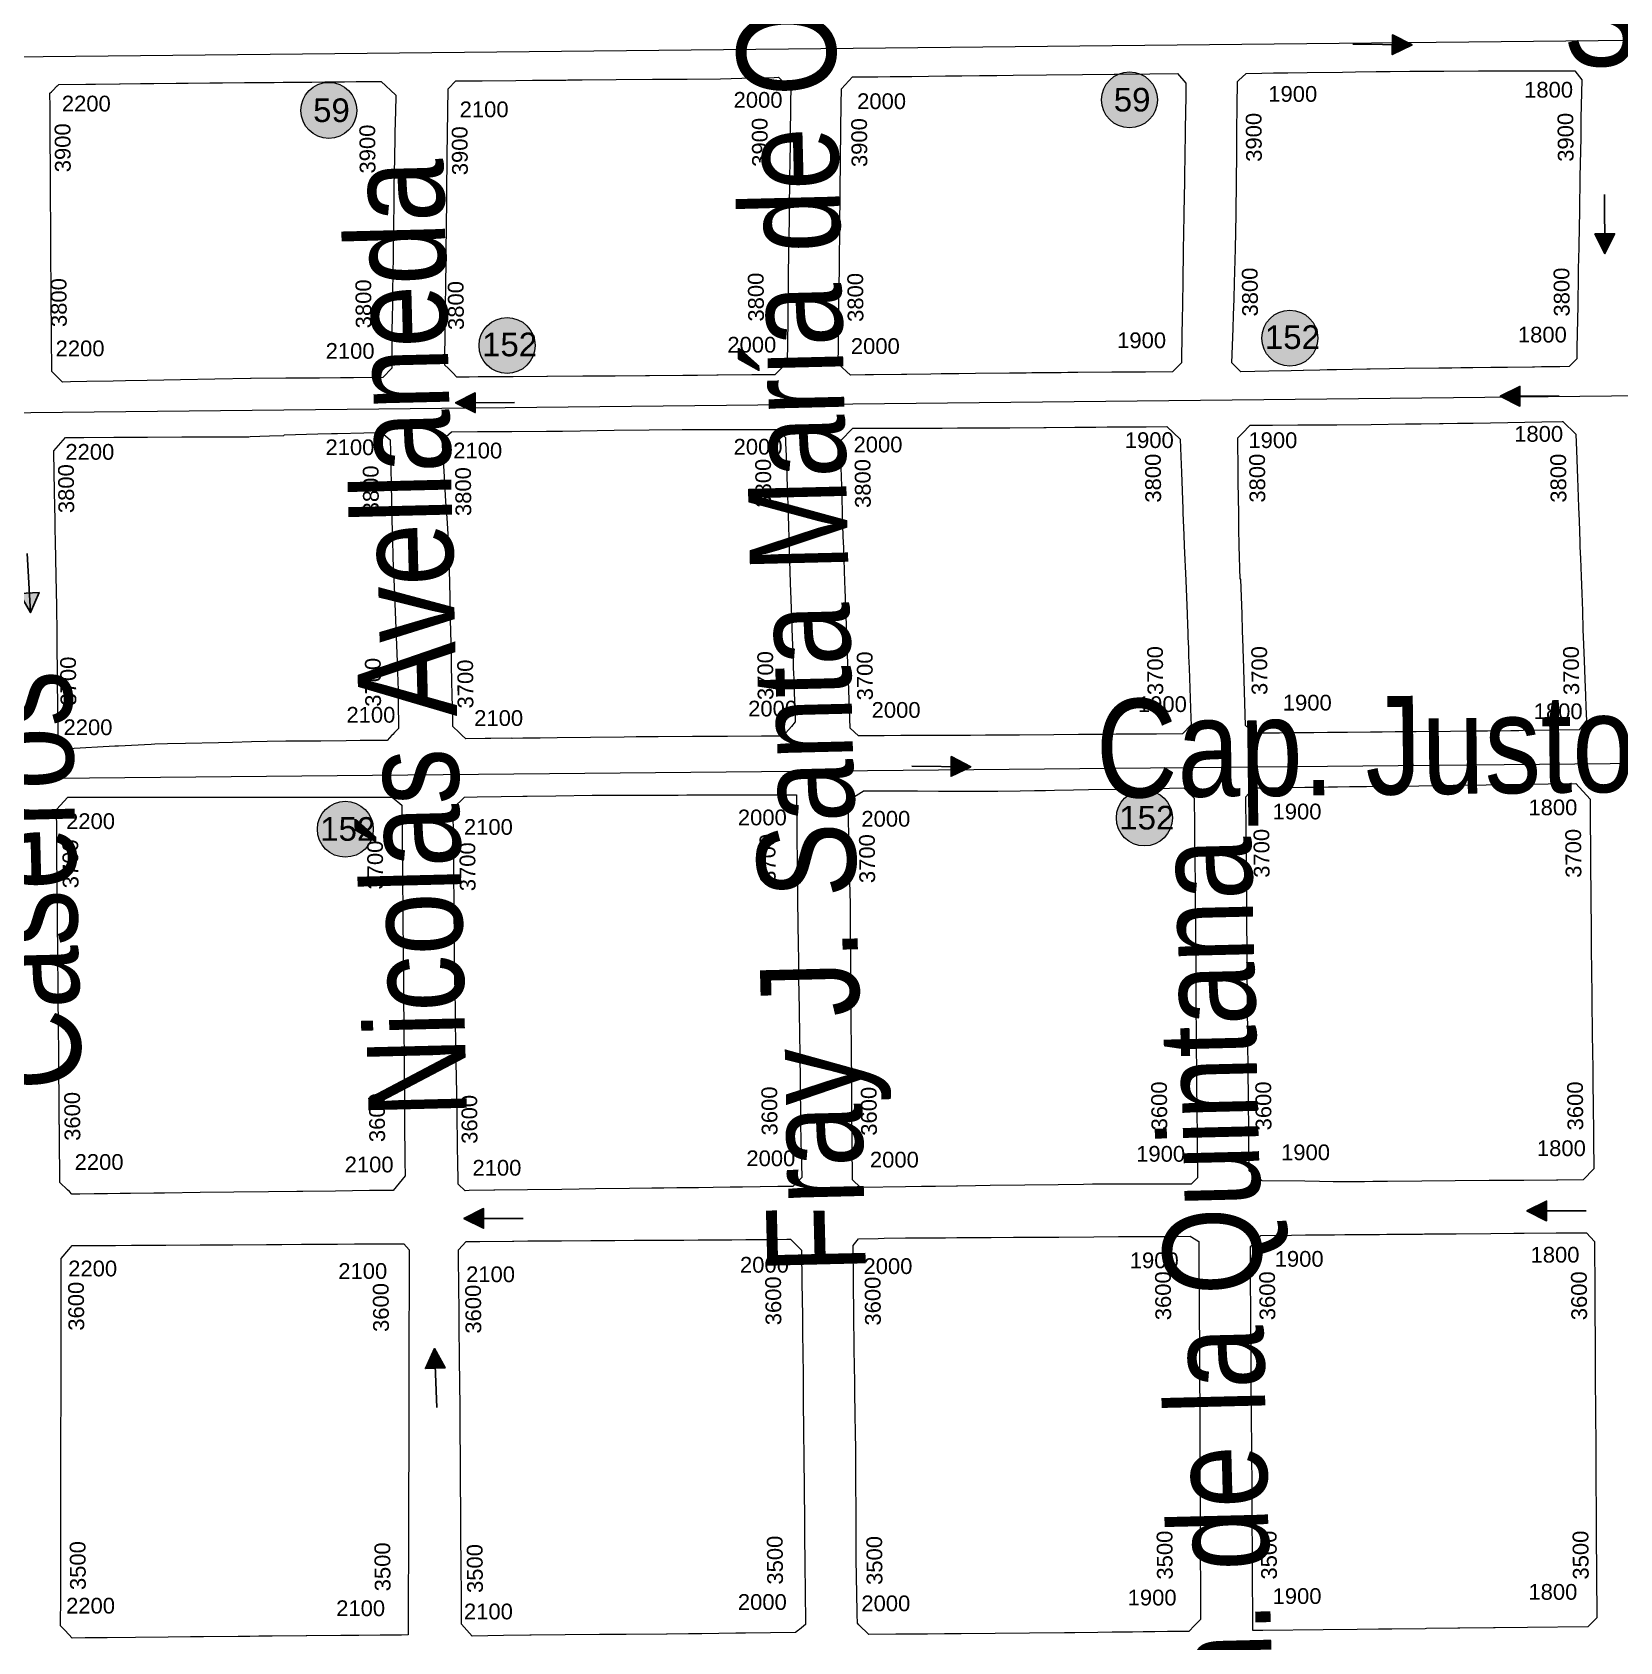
# Model space of a CAD drawing. Header units: millimetres. Extents: x 11558 to 23675, y 49449 to 61482.
# Drawn here: x 19153.5 to 19556.8, y 57475.9 to 57884.8 of the extents above; entities that cross this region are included whole.
import ezdxf

# ---------------------------------------------------------------- set-up
doc = ezdxf.new("R2010")
doc.units = ezdxf.units.MM
for name, color, linetype in [('0. plano base - nombres calles', 22, 'Continuous'), ('0. Plano Base - PLANO', 254, 'Continuous'), ('0. Plano base - sentido calles', 253, 'Continuous'), ('7. puesta en valor CC la lucila', 212, 'Continuous'), ('numeración', 7, 'Continuous')]:
    doc.layers.add(name, color=color, linetype=linetype)
for name, color, linetype, true_color in [('Linea 152 IDA', 7, 'Continuous', 0x070721), ('Linea 152 REGRESO', 7, 'Continuous', 0xff0a0a), ('Linea 59 Por la Lucila VUELTA', 7, 'Continuous', 0xffc20a)]:
    doc.layers.add(name, color=color, linetype=linetype, true_color=true_color)
doc.layers.get('7. puesta en valor CC la lucila').off()
doc.styles.get("Standard").update_dxf_attribs({"font": 'arial.ttf'})

# ---------------------------------------------------------------- blocks, each defined once
blk = doc.blocks.new('MANZANAS')
at = {"layer": '0. Plano Base - PLANO', "color": 0, "linetype": 'Continuous', "lineweight": 5}
for points in [[(5637786.35, 6181414.57), (5637780.08, 6181411.15), (5637777.05, 6181412.11), (5637773.28, 6181419.98), (5637771.82, 6181423.04), (5637770.01, 6181426.81), (5637768.28, 6181430.42), (5637764.55, 6181438.22), (5637760.61, 6181446.01), (5637756.68, 6181453.79), (5637753.8, 6181459.49), (5637753.46, 6181460.15), (5637752.72, 6181461.61), (5637750.95, 6181465.11), (5637748.22, 6181470.51), (5637745.35, 6181476.2), (5637745.46, 6181476.49), (5637746.39, 6181479.05), (5637749.89, 6181480.93), (5637752.5, 6181482.34), (5637755.69, 6181484.05), (5637760.02, 6181486.38), (5637767.88, 6181490.6), (5637770.84, 6181492.19), (5637775.43, 6181494.66), (5637778.6, 6181496.36), (5637782.99, 6181498.72), (5637783.76, 6181499.13), (5637790.61, 6181502.7), (5637798.41, 6181506.77), (5637805.98, 6181510.72), (5637808.9, 6181512.24), (5637813.88, 6181514.84), (5637820.13, 6181518.09), (5637822.73, 6181516.88), (5637827.07, 6181508.15), (5637828.17, 6181505.94), (5637829.3, 6181503.68), (5637833.7, 6181494.82), (5637837.55, 6181487.08), (5637841.43, 6181479.27), (5637841.6, 6181478.93), (5637841.7, 6181478.73), (5637844.11, 6181473.87), (5637845.27, 6181471.55), (5637847.76, 6181466.53), (5637848.32, 6181465.42), (5637853.03, 6181455.93), (5637854.31, 6181453.37), (5637853.48, 6181450.73), (5637851.4, 6181449.62), (5637847.42, 6181447.49), (5637847.34, 6181447.45), (5637845.77, 6181446.61), (5637845.6, 6181446.52), (5637845.31, 6181446.36), (5637839.7, 6181443.36), (5637839.57, 6181443.29), (5637835.97, 6181441.37), (5637831.95, 6181439.22), (5637829.22, 6181437.76), (5637827.24, 6181436.7), (5637824.32, 6181435.14), (5637816.6, 6181431.02), (5637813.23, 6181429.22), (5637808.93, 6181426.87), (5637808.18, 6181426.47), (5637804.97, 6181424.72), (5637801.42, 6181422.78), (5637799.33, 6181421.64), (5637797.75, 6181420.78), (5637794.1, 6181418.79), (5637793.97, 6181418.72), (5637791.33, 6181417.28)], [(5637695.78, 6181366.44), (5637692.48, 6181364.66), (5637688.44, 6181365.75), (5637688.04, 6181366.54), (5637686.8, 6181369.01), (5637685.69, 6181371.2), (5637685.26, 6181372.06), (5637685.05, 6181372.47), (5637682.25, 6181378.01), (5637680.98, 6181380.54), (5637679.69, 6181383.09), (5637677.29, 6181387.84), (5637675.7, 6181390.99), (5637673.95, 6181394.45), (5637671.91, 6181398.49), (5637669.81, 6181402.64), (5637667.96, 6181406.31), (5637667.88, 6181406.47), (5637667.65, 6181406.93), (5637666.1, 6181410.01), (5637664.76, 6181412.66), (5637661.97, 6181418.18), (5637661.86, 6181418.4), (5637658.39, 6181425.27), (5637657.3, 6181427.44), (5637656.96, 6181428.12), (5637658.06, 6181432.12), (5637659.06, 6181432.65), (5637663.76, 6181435.16), (5637666.49, 6181436.61), (5637671.37, 6181439.22), (5637675.1, 6181441.21), (5637678.91, 6181443.24), (5637682.55, 6181445.19), (5637686.5, 6181447.3), (5637690.37, 6181449.37), (5637694.07, 6181451.34), (5637701.56, 6181455.34), (5637709.56, 6181459.61), (5637716.7, 6181463.42), (5637717.02, 6181463.59), (5637724.71, 6181467.7), (5637730.89, 6181471), (5637733.92, 6181469.77), (5637734.61, 6181468.39), (5637735.39, 6181466.84), (5637739.11, 6181459.38), (5637740.15, 6181457.29), (5637741.53, 6181454.53), (5637745.03, 6181447.53), (5637746.94, 6181443.7), (5637748.57, 6181440.44), (5637748.93, 6181439.72), (5637752.88, 6181431.82), (5637754.23, 6181429.11), (5637755.12, 6181427.33), (5637756.61, 6181424.35), (5637760.98, 6181415.6), (5637762.17, 6181413.22), (5637765.69, 6181406.18), (5637764.71, 6181403.1), (5637758.62, 6181399.89), (5637756.26, 6181398.64), (5637751.12, 6181395.93), (5637743.45, 6181391.88), (5637743.38, 6181391.84), (5637743.07, 6181391.68), (5637741.84, 6181391.02), (5637741.22, 6181390.7), (5637739.73, 6181389.9), (5637739.14, 6181389.59), (5637738.72, 6181389.36), (5637736.16, 6181387.99), (5637735.7, 6181387.75), (5637733.22, 6181386.43), (5637733.15, 6181386.39), (5637731.85, 6181385.69), (5637728.3, 6181383.8), (5637728.16, 6181383.73), (5637720.52, 6181379.66), (5637716.79, 6181377.67), (5637712.87, 6181375.58), (5637712.8, 6181375.54), (5637710.53, 6181374.33), (5637705.15, 6181371.45), (5637703.92, 6181370.8), (5637697.63, 6181367.43)], [(5637891.86, 6181366.55), (5637885.8, 6181363.31), (5637884.79, 6181362.77), (5637883.02, 6181361.83), (5637877.8, 6181359.04), (5637877.08, 6181358.66), (5637874.73, 6181357.4), (5637869.51, 6181354.62), (5637861.78, 6181350.51), (5637858.13, 6181348.57), (5637857.09, 6181348.02), (5637854.19, 6181346.47), (5637851.51, 6181345.05), (5637846.42, 6181342.34), (5637843.85, 6181340.98), (5637842.85, 6181340.45), (5637841.89, 6181339.94), (5637838.83, 6181338.31), (5637838.12, 6181337.94), (5637834.27, 6181335.89), (5637831.15, 6181334.23), (5637825.42, 6181331.18), (5637822.58, 6181331.95), (5637814.18, 6181346.97), (5637813.17, 6181348.76), (5637812.92, 6181349.22), (5637810.85, 6181352.92), (5637808.76, 6181356.64), (5637804.41, 6181364.42), (5637804.22, 6181364.31), (5637800.14, 6181371.67), (5637800.05, 6181371.84), (5637798.14, 6181375.41), (5637797.55, 6181376.5), (5637796.03, 6181379.34), (5637794.54, 6181382.11), (5637792.27, 6181386.34), (5637791.19, 6181388.33), (5637790.18, 6181390.22), (5637788.18, 6181393.94), (5637788.04, 6181394.2), (5637787.15, 6181395.87), (5637787.4, 6181396.71), (5637787.82, 6181398.07), (5637788.25, 6181399.46), (5637788.47, 6181400.19), (5637789.85, 6181400.92), (5637792.63, 6181402.38), (5637793.46, 6181402.81), (5637799.21, 6181405.84), (5637800.34, 6181406.44), (5637805.03, 6181408.91), (5637807.95, 6181410.45), (5637815.69, 6181414.54), (5637823.32, 6181418.64), (5637826.84, 6181420.53), (5637830.94, 6181422.74), (5637831.21, 6181422.89), (5637831.75, 6181423.18), (5637834.95, 6181424.9), (5637835.13, 6181424.99), (5637837.34, 6181426.18), (5637837.8, 6181426.43), (5637838.51, 6181426.81), (5637846.21, 6181430.96), (5637853.84, 6181435.07), (5637858.4, 6181437.53), (5637858.52, 6181437.59), (5637862.91, 6181436.32), (5637864.99, 6181432.66), (5637868.45, 6181426.56), (5637870.79, 6181422.43), (5637872.14, 6181420.05), (5637873.74, 6181417.22), (5637876.46, 6181412.43), (5637877.07, 6181411.35), (5637878.51, 6181408.82), (5637879.62, 6181406.85), (5637880.79, 6181404.8), (5637882.9, 6181401.07), (5637885.09, 6181397.21), (5637887.4, 6181393.13), (5637889.31, 6181389.75), (5637891.35, 6181386.15), (5637893.63, 6181382.13), (5637895.7, 6181378.48), (5637897.09, 6181376.03), (5637898.85, 6181372.93), (5637898.82, 6181372.79), (5637898.32, 6181370), (5637892.44, 6181366.86)], [(5637606.79, 6181319.58), (5637604.05, 6181318.13), (5637602.6, 6181318.6), (5637601.04, 6181319.09), (5637599.91, 6181319.45), (5637599.4, 6181320.47), (5637596.07, 6181327.05), (5637594.38, 6181330.41), (5637592.7, 6181333.73), (5637592.53, 6181334.07), (5637591.44, 6181336.23), (5637591.41, 6181336.29), (5637587.35, 6181344.33), (5637583.62, 6181351.72), (5637583.27, 6181352.42), (5637581.85, 6181355.23), (5637580.42, 6181358.05), (5637579.66, 6181359.56), (5637576.59, 6181365.65), (5637575.96, 6181366.88), (5637568.3, 6181382.06), (5637569.09, 6181384.77), (5637575.04, 6181387.93), (5637582.55, 6181391.91), (5637586.34, 6181393.92), (5637590.03, 6181395.88), (5637592.95, 6181397.42), (5637593.78, 6181397.86), (5637594.23, 6181398.1), (5637595.6, 6181398.83), (5637595.69, 6181398.87), (5637597.46, 6181399.81), (5637605.11, 6181403.87), (5637613.26, 6181408.19), (5637618.96, 6181411.21), (5637621.06, 6181412.32), (5637628.52, 6181416.28), (5637633.24, 6181418.88), (5637636.05, 6181420.43), (5637636.68, 6181420.77), (5637640.41, 6181422.83), (5637641.44, 6181423.4), (5637645.55, 6181422.13), (5637646.95, 6181419.35), (5637647.54, 6181418.18), (5637647.58, 6181418.09), (5637647.63, 6181417.99), (5637647.67, 6181417.91), (5637647.73, 6181417.8), (5637650.65, 6181411.98), (5637651, 6181411.29), (5637654.61, 6181404.13), (5637654.84, 6181403.67), (5637656.19, 6181400.98), (5637656.58, 6181400.2), (5637658.52, 6181396.36), (5637660.34, 6181392.73), (5637664.2, 6181385.07), (5637664.33, 6181384.81), (5637666.7, 6181380.11), (5637668.17, 6181377.18), (5637668.28, 6181376.97), (5637670.96, 6181371.65), (5637671.82, 6181369.93), (5637672.1, 6181369.38), (5637676.77, 6181360.1), (5637675.42, 6181355.88), (5637670.27, 6181353.16), (5637662.67, 6181349.13), (5637662.38, 6181348.98), (5637658.04, 6181346.68), (5637657.94, 6181346.62), (5637654.77, 6181344.95), (5637647.3, 6181341), (5637646.42, 6181340.53), (5637639.59, 6181336.92), (5637632.34, 6181333.09), (5637624.4, 6181328.89), (5637624.24, 6181328.81), (5637616.67, 6181324.8), (5637616.28, 6181324.6), (5637612.61, 6181322.66), (5637610.44, 6181321.51), (5637609.48, 6181321), (5637608.83, 6181320.66)], [(5637742.31, 6181287.31), (5637736.54, 6181284.29), (5637733.76, 6181285.04), (5637726.66, 6181297.59), (5637725.49, 6181299.67), (5637724.07, 6181302.17), (5637721.91, 6181305.99), (5637719.79, 6181309.75), (5637716.39, 6181315.78), (5637715.47, 6181317.4), (5637711.21, 6181324.94), (5637709.81, 6181327.44), (5637706.95, 6181332.57), (5637704.9, 6181336.25), (5637704.73, 6181336.55), (5637701.27, 6181342.76), (5637699.17, 6181346.53), (5637699.02, 6181346.8), (5637697.96, 6181348.69), (5637699.24, 6181352.97), (5637701.27, 6181354.03), (5637703.94, 6181355.42), (5637711.55, 6181359.39), (5637719.37, 6181363.48), (5637722.86, 6181365.3), (5637726.87, 6181367.39), (5637728.11, 6181368.04), (5637729.79, 6181368.93), (5637733.24, 6181370.76), (5637734.57, 6181371.46), (5637742.25, 6181375.52), (5637742.78, 6181375.8), (5637749.18, 6181379.2), (5637749.93, 6181379.59), (5637753.93, 6181381.71), (5637756.45, 6181383.05), (5637757.69, 6181383.7), (5637760.99, 6181385.44), (5637765.2, 6181387.66), (5637769.87, 6181390.13), (5637774.29, 6181388.85), (5637776.49, 6181384.99), (5637778.52, 6181381.43), (5637783.09, 6181373.44), (5637783.42, 6181372.85), (5637783.64, 6181372.46), (5637786.35, 6181367.73), (5637787.73, 6181365.3), (5637792.14, 6181357.59), (5637796.33, 6181350.25), (5637797.76, 6181347.75), (5637798.65, 6181346.19), (5637799.37, 6181344.94), (5637799.91, 6181343.99), (5637800.69, 6181342.62), (5637801.66, 6181340.9), (5637803.18, 6181338.23), (5637809.43, 6181327.22), (5637810.29, 6181325.71), (5637809.35, 6181322.63), (5637803.54, 6181319.6), (5637803.48, 6181319.57), (5637799.67, 6181317.55), (5637796.05, 6181315.64), (5637794.48, 6181314.81), (5637792.07, 6181313.53), (5637788.12, 6181311.45), (5637786.03, 6181310.34), (5637780.46, 6181307.39), (5637772.75, 6181303.3), (5637768.39, 6181301), (5637765.17, 6181299.3), (5637761.76, 6181297.49), (5637757.36, 6181295.19), (5637749.93, 6181291.3), (5637746.07, 6181289.28)], [(5637517.49, 6181271.79), (5637515.75, 6181270.84), (5637512.06, 6181271.92), (5637507.84, 6181279.91), (5637503.04, 6181289), (5637502.53, 6181289.98), (5637501.11, 6181292.66), (5637499.41, 6181295.87), (5637498.97, 6181296.72), (5637496.11, 6181302.16), (5637495.02, 6181304.22), (5637493.97, 6181306.2), (5637493.84, 6181306.46), (5637492.41, 6181309.17), (5637490.99, 6181311.86), (5637490.51, 6181312.77), (5637488.61, 6181316.37), (5637488.02, 6181317.49), (5637487.22, 6181319.01), (5637485.31, 6181322.64), (5637483.8, 6181325.49), (5637480.4, 6181331.95), (5637479.37, 6181333.9), (5637479.06, 6181334.5), (5637479.22, 6181334.98), (5637479.33, 6181335.32), (5637479.87, 6181336.97), (5637479.89, 6181337.05), (5637480.05, 6181337.53), (5637486.05, 6181340.72), (5637488.26, 6181341.89), (5637493.62, 6181344.74), (5637493.82, 6181344.85), (5637498.35, 6181347.25), (5637501.32, 6181348.83), (5637506.35, 6181351.5), (5637509.03, 6181352.93), (5637513.91, 6181355.53), (5637516.71, 6181357.02), (5637521.7, 6181359.66), (5637524.33, 6181361.06), (5637528.34, 6181363.19), (5637530.33, 6181364.25), (5637530.78, 6181364.49), (5637531.48, 6181364.87), (5637532.09, 6181365.19), (5637533.89, 6181366.14), (5637536.75, 6181367.66), (5637539.7, 6181369.23), (5637544.07, 6181371.55), (5637546.7, 6181372.94), (5637548.7, 6181373.99), (5637552.37, 6181375.91), (5637557.16, 6181374.62), (5637557.26, 6181374.59), (5637557.47, 6181374.15), (5637557.96, 6181373.13), (5637558.47, 6181372.08), (5637559.01, 6181370.97), (5637561.42, 6181365.97), (5637561.45, 6181365.9), (5637561.68, 6181365.42), (5637564.53, 6181359.74), (5637565.72, 6181357.37), (5637567.74, 6181353.33), (5637569.72, 6181349.38), (5637571.71, 6181345.43), (5637572.81, 6181343.23), (5637574.19, 6181340.48), (5637575.52, 6181337.82), (5637579.46, 6181329.96), (5637581.02, 6181326.87), (5637582.4, 6181324.11), (5637584.03, 6181320.85), (5637587.33, 6181314.48), (5637588.33, 6181312.54), (5637587.38, 6181309.32), (5637580.78, 6181305.84), (5637577.9, 6181304.31), (5637573.16, 6181301.81), (5637565.59, 6181297.81), (5637557.8, 6181293.7), (5637557.7, 6181293.65), (5637549.7, 6181289.3), (5637542.03, 6181285.13), (5637534.62, 6181281.11), (5637529.8, 6181278.48), (5637527.03, 6181276.98), (5637521.14, 6181273.77)], [(5637831, 6181315.9), (5637831.76, 6181318.82), (5637834.62, 6181320.37), (5637843.19, 6181324.97), (5637845.5, 6181326.21), (5637848.49, 6181327.82), (5637850.52, 6181328.91), (5637853.19, 6181330.34), (5637855.56, 6181331.62), (5637857, 6181332.39), (5637860.72, 6181334.38), (5637868.7, 6181338.66), (5637873.8, 6181341.4), (5637876.36, 6181342.77), (5637883.8, 6181346.77), (5637888, 6181349.03), (5637891.44, 6181350.87), (5637903.87, 6181357.54), (5637908.87, 6181355.71), (5637912.38, 6181349.08), (5637913.9, 6181346.2), (5637916.56, 6181341.19), (5637920.5, 6181333.75), (5637924.56, 6181326.07), (5637926.01, 6181323.33), (5637927.31, 6181320.88), (5637928.76, 6181318.17), (5637932.82, 6181310.59), (5637936.91, 6181302.95), (5637939.06, 6181298.94), (5637941, 6181295.31), (5637941.58, 6181294.22), (5637943.1, 6181291.39), (5637945.12, 6181287.61), (5637949.14, 6181280.11), (5637949.57, 6181279.29), (5637953.06, 6181272.79), (5637951.92, 6181269.05), (5637946.26, 6181266.04), (5637945.95, 6181265.88), (5637938.63, 6181262), (5637936.27, 6181260.75), (5637930.85, 6181257.87), (5637923.22, 6181253.83), (5637915.74, 6181249.86), (5637908.01, 6181245.76), (5637905.48, 6181244.42), (5637904.72, 6181244.01), (5637902.83, 6181243.01), (5637900.39, 6181241.72), (5637898.41, 6181240.67), (5637897.37, 6181240.15), (5637895.77, 6181239.35), (5637892.68, 6181237.8), (5637889.32, 6181236.11), (5637879.64, 6181231.26), (5637879.48, 6181231.18), (5637877.8, 6181231.5), (5637875.58, 6181231.93), (5637875.21, 6181232.62), (5637873.63, 6181235.59), (5637873.24, 6181236.32), (5637871.9, 6181238.85), (5637870.15, 6181242.15), (5637867.77, 6181246.64), (5637866.65, 6181248.74), (5637863.84, 6181254.05), (5637859.79, 6181261.67), (5637859.48, 6181262.24), (5637855.95, 6181268.88), (5637855.58, 6181269.59), (5637855.21, 6181270.3), (5637851.35, 6181277.56), (5637847.75, 6181284.34), (5637847.4, 6181285), (5637845.38, 6181288.81), (5637843.32, 6181292.7), (5637839.28, 6181300.3), (5637835.13, 6181308.12)], [(5637652.77, 6181239.95), (5637648.43, 6181237.63), (5637647.09, 6181238.03), (5637646.17, 6181238.31), (5637644.07, 6181238.93), (5637643.16, 6181240.59), (5637640.23, 6181245.91), (5637638.55, 6181248.99), (5637636.6, 6181252.53), (5637636.35, 6181252.99), (5637635.61, 6181254.34), (5637635.32, 6181254.86), (5637631.02, 6181262.7), (5637628.86, 6181266.63), (5637628.04, 6181268.14), (5637626.86, 6181270.29), (5637624.68, 6181274.27), (5637622.69, 6181277.9), (5637622.5, 6181278.25), (5637620.41, 6181281.73), (5637618.32, 6181285.2), (5637616.15, 6181288.81), (5637612.96, 6181294.13), (5637612.89, 6181294.24), (5637608.11, 6181302.19), (5637608.28, 6181302.63), (5637609.25, 6181305.18), (5637615.06, 6181308.24), (5637622.8, 6181312.32), (5637630.57, 6181316.42), (5637634.16, 6181318.31), (5637638.12, 6181320.45), (5637645.68, 6181324.55), (5637653.52, 6181328.79), (5637660.98, 6181332.7), (5637666.09, 6181335.37), (5637666.23, 6181335.44), (5637668.74, 6181336.75), (5637673.94, 6181339.47), (5637674.02, 6181339.51), (5637674.33, 6181339.67), (5637675.89, 6181340.49), (5637676.52, 6181340.82), (5637680.13, 6181342.71), (5637682.3, 6181343.84), (5637683.58, 6181343.45), (5637685.16, 6181342.96), (5637685.82, 6181341.8), (5637686.69, 6181340.27), (5637687.39, 6181339.03), (5637687.55, 6181338.75), (5637688.02, 6181337.94), (5637688.21, 6181337.6), (5637689.76, 6181334.87), (5637691.6, 6181331.59), (5637691.78, 6181331.28), (5637693.44, 6181328.32), (5637694.9, 6181325.72), (5637699.03, 6181318.36), (5637703.33, 6181310.71), (5637705.34, 6181307.13), (5637707.54, 6181303.2), (5637710.18, 6181298.56), (5637711.82, 6181295.67), (5637713.47, 6181292.78), (5637713.68, 6181292.39), (5637714.88, 6181290.29), (5637715.06, 6181289.98), (5637715.8, 6181288.66), (5637715.94, 6181288.43), (5637717.23, 6181286.14), (5637717.85, 6181285.05), (5637719.95, 6181281.36), (5637720.71, 6181280.01), (5637720.37, 6181278.56), (5637719.59, 6181275.36), (5637714.77, 6181272.83), (5637707.09, 6181268.8), (5637699.26, 6181264.69), (5637691.54, 6181260.63), (5637687.2, 6181258.31), (5637686.59, 6181257.99), (5637683.89, 6181256.55), (5637676.37, 6181252.54), (5637668.87, 6181248.54), (5637665.05, 6181246.5), (5637662.11, 6181244.93), (5637661.23, 6181244.46), (5637658.8, 6181243.16), (5637658.69, 6181243.11), (5637654.01, 6181240.61), (5637653.58, 6181240.38)], [(5637800.02, 6181188.11), (5637789.92, 6181182.65), (5637787.22, 6181183.47), (5637782.98, 6181191.47), (5637778.93, 6181199.13), (5637776.46, 6181203.8), (5637771.06, 6181214), (5637770.75, 6181214.59), (5637769.21, 6181217.5), (5637766.69, 6181222.26), (5637762.58, 6181230.02), (5637760.95, 6181233.09), (5637758.59, 6181237.56), (5637754.48, 6181245.32), (5637754.45, 6181245.38), (5637750.25, 6181253.05), (5637748.31, 6181256.59), (5637746.18, 6181260.48), (5637741.81, 6181268.46), (5637743.85, 6181271.95), (5637743.95, 6181272.12), (5637744.14, 6181272.45), (5637744.53, 6181272.65), (5637744.69, 6181272.74), (5637746.36, 6181273.6), (5637747.88, 6181274.39), (5637752.6, 6181276.83), (5637753.33, 6181277.2), (5637753.55, 6181277.32), (5637754.12, 6181277.61), (5637756.35, 6181278.77), (5637761.06, 6181281.2), (5637764.1, 6181282.77), (5637766.76, 6181284.14), (5637768.56, 6181285.07), (5637771.86, 6181286.78), (5637774.46, 6181288.12), (5637779.45, 6181290.83), (5637782.66, 6181292.57), (5637784.01, 6181293.3), (5637785.13, 6181293.9), (5637787.14, 6181294.99), (5637791.36, 6181297.28), (5637794.69, 6181299.08), (5637801.53, 6181302.79), (5637802.39, 6181303.26), (5637805.01, 6181304.67), (5637809.61, 6181307.17), (5637815.98, 6181310.63), (5637816.9, 6181310.35), (5637819.51, 6181309.57), (5637820.95, 6181306.87), (5637821.38, 6181306.08), (5637821.92, 6181305.07), (5637823.65, 6181301.82), (5637827.79, 6181294.06), (5637829.07, 6181291.67), (5637829.8, 6181290.28), (5637829.84, 6181290.21), (5637831.22, 6181287.6), (5637831.68, 6181286.74), (5637831.72, 6181286.66), (5637833.53, 6181283.23), (5637834.14, 6181282.08), (5637834.18, 6181282), (5637835.89, 6181278.76), (5637839.95, 6181271.1), (5637844, 6181263.44), (5637847.96, 6181255.97), (5637849.05, 6181253.91), (5637852.09, 6181248.16), (5637854.08, 6181244.4), (5637856.15, 6181240.5), (5637860.36, 6181232.55), (5637864.71, 6181224.33), (5637864.02, 6181222.17), (5637862.03, 6181221.13), (5637860.89, 6181220.54), (5637852.94, 6181216.39), (5637851.79, 6181215.79), (5637849.67, 6181214.69), (5637843.23, 6181211.33), (5637841.81, 6181210.56), (5637839.84, 6181209.51), (5637834.16, 6181206.46), (5637826.69, 6181202.46), (5637818.91, 6181198.29), (5637815.65, 6181196.54), (5637811.64, 6181194.39), (5637811.37, 6181194.24), (5637806.74, 6181191.74), (5637806.4, 6181191.56), (5637803.7, 6181190.09), (5637803.59, 6181190.04)], [(5637559.99, 6181188.86), (5637559.31, 6181188.45), (5637556.95, 6181189.15), (5637556.57, 6181189.86), (5637554.93, 6181192.95), (5637554, 6181194.7), (5637553.26, 6181196.09), (5637549.09, 6181203.92), (5637545.12, 6181211.36), (5637543.15, 6181215.05), (5637541.49, 6181218.17), (5637541.08, 6181218.94), (5637540.72, 6181219.62), (5637537.04, 6181226.37), (5637532.79, 6181234.16), (5637531.33, 6181236.83), (5637530.05, 6181239.17), (5637528.7, 6181241.65), (5637524.53, 6181249.3), (5637521.8, 6181254.31), (5637522.91, 6181258.68), (5637527.05, 6181260.85), (5637533.73, 6181264.37), (5637541.35, 6181268.37), (5637549.05, 6181272.42), (5637556.56, 6181276.36), (5637564.09, 6181280.32), (5637564.44, 6181280.52), (5637568.73, 6181282.93), (5637571.9, 6181284.7), (5637571.83, 6181284.87), (5637579.38, 6181289.04), (5637582.38, 6181290.69), (5637583.76, 6181291.46), (5637589.61, 6181294.69), (5637593.51, 6181296.84), (5637596.32, 6181296.2), (5637599.26, 6181290.85), (5637599.89, 6181289.71), (5637601.76, 6181286.3), (5637605.94, 6181278.69), (5637607.67, 6181275.53), (5637607.86, 6181275.19), (5637610.18, 6181270.97), (5637610.86, 6181269.73), (5637614.4, 6181263.55), (5637618.65, 6181256.12), (5637622.87, 6181248.76), (5637624.96, 6181245.11), (5637626.64, 6181242.17), (5637627.22, 6181241.08), (5637628.25, 6181239.16), (5637628.78, 6181238.16), (5637632.01, 6181232.11), (5637631.61, 6181230.7), (5637631.43, 6181230.05), (5637631.35, 6181229.77), (5637630.86, 6181228.06), (5637625.44, 6181225.18), (5637624.84, 6181224.86), (5637621.69, 6181223.19), (5637616.01, 6181220.17), (5637612.78, 6181218.45), (5637608.16, 6181216), (5637603.99, 6181213.78), (5637600.46, 6181211.84), (5637596.25, 6181209.51), (5637593.12, 6181207.8), (5637585.76, 6181203.73), (5637581.81, 6181201.55), (5637578.99, 6181200), (5637578.19, 6181199.53), (5637570.96, 6181195.3), (5637570.19, 6181194.84)], [(5637702.1, 6181136.16), (5637701.22, 6181135.69), (5637698.87, 6181136.31), (5637698.41, 6181137.16), (5637696.2, 6181141.25), (5637694.41, 6181144.57), (5637690.16, 6181152.44), (5637687.73, 6181156.93), (5637686.11, 6181159.94), (5637682.02, 6181167.51), (5637678.99, 6181173.12), (5637677.73, 6181175.45), (5637673.88, 6181182.59), (5637673.71, 6181182.89), (5637671.86, 6181186.33), (5637669.59, 6181190.6), (5637665.41, 6181198.49), (5637665.05, 6181199.16), (5637661.65, 6181205.57), (5637657.45, 6181213.49), (5637653.7, 6181220.57), (5637654.92, 6181224.3), (5637657.8, 6181225.85), (5637663.15, 6181228.73), (5637668.01, 6181231.35), (5637669, 6181231.89), (5637675.37, 6181235.32), (5637683.48, 6181239.69), (5637684.23, 6181240.09), (5637690.92, 6181243.59), (5637698.57, 6181247.58), (5637701.96, 6181249.35), (5637702.86, 6181249.83), (5637704.79, 6181250.84), (5637705.01, 6181250.96), (5637706.39, 6181251.67), (5637715.24, 6181256.3), (5637729.48, 6181263.75), (5637734.48, 6181254.38), (5637737.67, 6181248.38), (5637739.18, 6181245.55), (5637741.11, 6181241.94), (5637742.67, 6181239.02), (5637744.31, 6181235.95), (5637745.6, 6181233.53), (5637746.77, 6181231.35), (5637749.91, 6181225.53), (5637750.88, 6181223.74), (5637751.5, 6181222.59), (5637755.17, 6181215.79), (5637758.56, 6181209.51), (5637759.12, 6181208.47), (5637759.77, 6181207.26), (5637761.38, 6181204.24), (5637763.11, 6181201), (5637765.16, 6181197.18), (5637767.42, 6181192.94), (5637769.15, 6181189.7), (5637770.8, 6181186.61), (5637771.52, 6181185.31), (5637772.15, 6181184.17), (5637775.55, 6181178.05), (5637774.58, 6181175.02), (5637772.64, 6181173.99), (5637771.21, 6181173.22), (5637763.29, 6181168.97), (5637760.81, 6181167.64), (5637760.52, 6181167.48), (5637756.73, 6181165.45), (5637753.43, 6181163.68), (5637748.59, 6181161.09), (5637745.64, 6181159.52), (5637743, 6181158.1), (5637737.96, 6181155.39), (5637730.39, 6181151.34), (5637726.68, 6181149.35), (5637722.86, 6181147.3), (5637715.14, 6181143.16), (5637707.81, 6181139.23), (5637707.62, 6181139.13)], [(5637931.96, 6181129.65), (5637930.27, 6181128.75), (5637929.31, 6181130.56), (5637929.03, 6181131.1), (5637927.3, 6181134.39), (5637925.32, 6181138.14), (5637923.17, 6181142.21), (5637921.23, 6181145.88), (5637921.15, 6181146.05), (5637917.01, 6181153.9), (5637912.86, 6181161.77), (5637909.62, 6181167.91), (5637909.21, 6181168.68), (5637908.76, 6181169.54), (5637904.82, 6181176.99), (5637900.66, 6181184.87), (5637898.61, 6181188.74), (5637898.13, 6181189.65), (5637897.94, 6181190.01), (5637896.96, 6181191.87), (5637896.59, 6181192.56), (5637895.33, 6181194.95), (5637892.94, 6181199.49), (5637892.54, 6181200.24), (5637888.58, 6181207.74), (5637884.72, 6181215.05), (5637885.44, 6181217.66), (5637885.75, 6181218.78), (5637892.68, 6181222.46), (5637895.81, 6181224.12), (5637898.7, 6181225.65), (5637901.37, 6181227.06), (5637902.3, 6181227.56), (5637904.64, 6181228.8), (5637905.93, 6181229.48), (5637906.5, 6181229.78), (5637909.69, 6181231.47), (5637911.04, 6181232.19), (5637912.39, 6181232.9), (5637914.03, 6181233.77), (5637914.73, 6181234.14), (5637921.32, 6181237.63), (5637921.81, 6181237.89), (5637922.04, 6181238.02), (5637922.46, 6181238.24), (5637928.93, 6181241.67), (5637929.6, 6181242.02), (5637937.36, 6181246.13), (5637942.57, 6181248.9), (5637944.9, 6181250.13), (5637952.05, 6181253.92), (5637954.6, 6181255.27), (5637958.83, 6181257.51), (5637961.71, 6181256.45), (5637963.54, 6181252.99), (5637963.75, 6181252.58), (5637965.66, 6181248.95), (5637966.21, 6181247.92), (5637967.16, 6181246.12), (5637969.65, 6181241.39), (5637973.87, 6181233.38), (5637977.84, 6181225.84), (5637981.97, 6181218.01), (5637985.91, 6181210.53), (5637989.93, 6181202.91), (5637993.88, 6181195.39), (5637996.6, 6181190.24), (5637998.01, 6181187.56), (5637999.49, 6181184.76), (5638000.13, 6181183.54), (5638002.12, 6181179.77), (5638005.16, 6181174), (5638005.38, 6181173.59), (5638006.27, 6181171.89), (5638005.49, 6181169.41), (5638005.3, 6181168.8), (5637991.84, 6181161.62), (5637984.57, 6181157.73), (5637984.19, 6181157.53), (5637976.64, 6181153.5), (5637976.21, 6181153.27), (5637969.17, 6181149.52), (5637968.88, 6181149.36), (5637961.4, 6181145.37), (5637958.42, 6181143.78), (5637953.64, 6181141.23), (5637946.04, 6181137.17), (5637932.51, 6181129.95)], [(5637614.71, 6181089.78), (5637612.98, 6181088.86), (5637612.08, 6181089.13), (5637611.42, 6181089.32), (5637608.88, 6181090.07), (5637608.32, 6181091.14), (5637606.8, 6181093.99), (5637605.45, 6181096.54), (5637603.9, 6181099.45), (5637603.09, 6181100.97), (5637602.32, 6181102.43), (5637602.04, 6181102.96), (5637601.94, 6181103.13), (5637601.63, 6181103.72), (5637598.09, 6181110.39), (5637597.99, 6181110.58), (5637597.92, 6181110.72), (5637596.46, 6181113.45), (5637593.92, 6181118.23), (5637589.95, 6181125.72), (5637589.61, 6181126.35), (5637587.43, 6181130.47), (5637587.24, 6181130.81), (5637587.06, 6181131.16), (5637586.19, 6181132.82), (5637585.83, 6181133.47), (5637581.56, 6181141.52), (5637577.79, 6181148.62), (5637576.04, 6181151.91), (5637573.43, 6181156.82), (5637569.86, 6181163.54), (5637569.63, 6181163.99), (5637567.03, 6181168.88), (5637564.43, 6181173.78), (5637565.55, 6181177.86), (5637571.23, 6181180.81), (5637576.61, 6181183.61), (5637578.69, 6181184.69), (5637586.36, 6181188.68), (5637591.62, 6181191.42), (5637594.15, 6181192.73), (5637600.99, 6181196.29), (5637601.08, 6181196.34), (5637601.77, 6181196.69), (5637601.97, 6181196.8), (5637605.47, 6181198.62), (5637609.66, 6181200.8), (5637610.07, 6181201.01), (5637616.66, 6181204.44), (5637617.36, 6181204.8), (5637624.73, 6181208.63), (5637630.55, 6181211.66), (5637632.53, 6181212.69), (5637636.64, 6181214.82), (5637638.67, 6181215.88), (5637641.77, 6181215.2), (5637645.12, 6181208.89), (5637647.1, 6181205.15), (5637648.76, 6181202.02), (5637649.36, 6181200.88), (5637651.18, 6181197.45), (5637653.78, 6181192.55), (5637655.2, 6181189.88), (5637659.3, 6181182.14), (5637659.53, 6181181.71), (5637659.64, 6181181.51), (5637663.09, 6181175.01), (5637663.25, 6181174.71), (5637663.6, 6181174.05), (5637663.75, 6181173.76), (5637665.2, 6181171.02), (5637665.48, 6181170.49), (5637667.25, 6181167.17), (5637667.43, 6181166.83), (5637669.04, 6181163.79), (5637671.5, 6181159.15), (5637673.8, 6181154.82), (5637675.46, 6181151.7), (5637676.8, 6181149.16), (5637679.48, 6181144.11), (5637684.04, 6181135.51), (5637684.14, 6181135.32), (5637685.89, 6181132.03), (5637684.96, 6181127.34), (5637679.59, 6181124.47), (5637672, 6181120.41), (5637664.71, 6181116.51), (5637663.34, 6181115.78), (5637656.97, 6181112.37), (5637649.22, 6181108.24), (5637641.69, 6181104.21), (5637633.68, 6181099.93), (5637631.32, 6181098.67), (5637626.12, 6181095.89), (5637623.74, 6181094.61), (5637620.92, 6181093.11), (5637618.33, 6181091.72), (5637617.96, 6181091.52)], [(5637850.23, 6181086.1), (5637844.16, 6181082.88), (5637840.79, 6181083.94), (5637840.3, 6181084.09), (5637839.21, 6181086.06), (5637839.18, 6181086.12), (5637836.42, 6181091.12), (5637834.83, 6181093.99), (5637832.29, 6181098.83), (5637829.67, 6181103.8), (5637828.08, 6181106.83), (5637826.17, 6181110.47), (5637824.13, 6181114.34), (5637820.7, 6181120.87), (5637820.07, 6181122.05), (5637816.9, 6181127.93), (5637815.94, 6181129.72), (5637811.97, 6181137.11), (5637811.72, 6181137.57), (5637809.21, 6181142.25), (5637807.76, 6181144.94), (5637807.62, 6181145.2), (5637805.73, 6181148.72), (5637804.85, 6181150.38), (5637803.46, 6181153), (5637799.45, 6181160.54), (5637795.08, 6181168.75), (5637795.46, 6181170.91), (5637799.86, 6181173.28), (5637801.19, 6181174), (5637806, 6181176.6), (5637808.67, 6181178.02), (5637809.71, 6181178.55), (5637814.93, 6181181.31), (5637817.53, 6181182.68), (5637825.21, 6181186.73), (5637830.22, 6181189.37), (5637832.99, 6181190.83), (5637838.28, 6181193.62), (5637840.42, 6181194.75), (5637848.27, 6181198.89), (5637853.85, 6181201.84), (5637855.89, 6181202.91), (5637862.91, 6181206.61), (5637864.48, 6181207.44), (5637869.93, 6181210.31), (5637871.69, 6181210.19), (5637872.47, 6181210.14), (5637873.21, 6181208.74), (5637876.95, 6181201.65), (5637878.43, 6181198.84), (5637880.95, 6181194.06), (5637885.02, 6181186.36), (5637889.08, 6181178.66), (5637891.9, 6181173.31), (5637893.07, 6181171.08), (5637897.06, 6181163.47), (5637897.63, 6181162.38), (5637898.66, 6181160.41), (5637900.72, 6181156.48), (5637901.13, 6181155.71), (5637905.15, 6181148.03), (5637909.21, 6181140.3), (5637910.92, 6181137.03), (5637911.84, 6181135.28), (5637913.26, 6181132.57), (5637914.81, 6181129.6), (5637916.43, 6181126.52), (5637916.48, 6181126.42), (5637916.82, 6181125.78), (5637917.15, 6181125.15), (5637916.53, 6181123.08), (5637915.93, 6181121.06), (5637915.67, 6181120.92), (5637915.41, 6181120.78), (5637911.16, 6181118.52), (5637908.33, 6181117.01), (5637907.42, 6181116.53), (5637905.68, 6181115.6), (5637903.27, 6181114.31), (5637898.77, 6181111.91), (5637895.55, 6181110.19), (5637890.4, 6181107.44), (5637888.03, 6181106.18), (5637880.2, 6181102.02), (5637872.51, 6181097.94), (5637864.86, 6181093.87), (5637861.66, 6181092.17), (5637861.14, 6181091.9), (5637857.33, 6181089.87)], [(5637761.95, 6181039.89), (5637754.96, 6181036.06), (5637751.15, 6181037.49), (5637748.71, 6181042.15), (5637748.64, 6181042.27), (5637743.29, 6181052.41), (5637741.5, 6181055.8), (5637740.95, 6181056.84), (5637739.32, 6181059.94), (5637736.83, 6181064.64), (5637735.3, 6181067.54), (5637732.89, 6181072.1), (5637732.45, 6181072.94), (5637731.12, 6181075.45), (5637728.57, 6181080.28), (5637727.9, 6181081.56), (5637727.08, 6181083.11), (5637725.52, 6181086.06), (5637724.81, 6181087.41), (5637723.1, 6181090.62), (5637719.07, 6181098.18), (5637716.21, 6181103.53), (5637714.84, 6181106.1), (5637714.11, 6181107.48), (5637713.42, 6181108.78), (5637711.5, 6181112.37), (5637710.85, 6181113.6), (5637707.59, 6181119.71), (5637706.6, 6181121.56), (5637707.35, 6181124.33), (5637710.42, 6181125.96), (5637717.78, 6181129.86), (5637718.05, 6181130), (5637721.24, 6181131.7), (5637727.63, 6181135.09), (5637728.77, 6181135.69), (5637735.32, 6181139.16), (5637735.4, 6181139.2), (5637736.24, 6181139.65), (5637740.75, 6181142.02), (5637745.1, 6181144.3), (5637747.92, 6181145.78), (5637749.8, 6181146.77), (5637751.55, 6181147.69), (5637756.27, 6181150.17), (5637759.51, 6181151.87), (5637764.98, 6181154.75), (5637767.07, 6181155.86), (5637770.21, 6181157.53), (5637772.34, 6181158.66), (5637776.84, 6181161.05), (5637779.36, 6181162.39), (5637780.17, 6181162.82), (5637783.92, 6181161.67), (5637787.82, 6181154.43), (5637791.89, 6181146.88), (5637794.31, 6181142.39), (5637795.99, 6181139.28), (5637796.04, 6181139.19), (5637799.22, 6181133.19), (5637802.13, 6181127.71), (5637812.31, 6181108.53), (5637816.46, 6181100.71), (5637819.1, 6181095.75), (5637820.44, 6181093.25), (5637821.8, 6181090.7), (5637824.58, 6181085.5), (5637828.74, 6181077.72), (5637827.94, 6181075.91), (5637827.81, 6181075.62), (5637827.41, 6181074.72), (5637816.2, 6181068.74), (5637814.04, 6181067.59), (5637806.39, 6181063.51), (5637803.42, 6181061.93), (5637798.63, 6181059.37), (5637798.51, 6181059.3), (5637789.42, 6181054.48), (5637783.49, 6181051.33), (5637775.77, 6181047.23), (5637768.12, 6181043.17), (5637767.86, 6181043.03)], [(5637667.93, 6180990.36), (5637665.03, 6180988.82), (5637662.54, 6180989.67), (5637661.27, 6180990.11), (5637660.98, 6180990.21), (5637657.56, 6180996.82), (5637657.38, 6180997.17), (5637653.36, 6181004.94), (5637649.53, 6181012.34), (5637646.92, 6181017.4), (5637645.51, 6181020.12), (5637643.87, 6181023.3), (5637642.15, 6181026.61), (5637641.41, 6181028.04), (5637637.56, 6181035.49), (5637635.62, 6181039.25), (5637633.71, 6181042.95), (5637629.67, 6181050.75), (5637627.74, 6181054.49), (5637625.86, 6181058.13), (5637625.67, 6181058.49), (5637621.71, 6181066.14), (5637618.12, 6181073.09), (5637618.75, 6181076.04), (5637619.01, 6181077.26), (5637628.29, 6181082.15), (5637628.77, 6181082.41), (5637632.38, 6181084.31), (5637635.45, 6181085.93), (5637636.19, 6181086.31), (5637640.08, 6181088.36), (5637647.83, 6181092.44), (5637655.19, 6181096.32), (5637662.74, 6181100.3), (5637666.2, 6181102.12), (5637670.58, 6181104.43), (5637678.65, 6181108.68), (5637682.46, 6181110.69), (5637682.57, 6181110.75), (5637684.06, 6181111.53), (5637686.36, 6181112.74), (5637692.46, 6181115.96), (5637693.6, 6181116.56), (5637695.5, 6181115.81), (5637696.22, 6181114.42), (5637697.08, 6181112.75), (5637698.06, 6181110.85), (5637701.17, 6181104.81), (5637701.38, 6181104.42), (5637703.84, 6181099.64), (5637707.72, 6181092.14), (5637711.75, 6181084.34), (5637715.29, 6181077.47), (5637717.84, 6181072.54), (5637719.44, 6181069.44), (5637723.37, 6181061.83), (5637727.34, 6181054.13), (5637731.31, 6181046.43), (5637735.29, 6181038.74), (5637740.39, 6181028.85), (5637738.92, 6181028.07), (5637734.14, 6181025.53), (5637729.31, 6181022.96), (5637725.29, 6181020.83), (5637717.65, 6181016.77), (5637717.51, 6181016.7), (5637709.87, 6181012.64), (5637706.85, 6181011.04), (5637704.83, 6181009.96), (5637702.22, 6181008.58), (5637694.45, 6181004.45), (5637691.54, 6181002.9), (5637686.55, 6181000.25), (5637679.2, 6180996.35), (5637672.85, 6180992.98), (5637671.62, 6180992.32), (5637671.22, 6180992.11)]]:
    blk.add_lwpolyline(points, close=True, dxfattribs=at)
blk = doc.blocks.new('59')
at = {"layer": 'Linea 59 Por la Lucila VUELTA', "lineweight": 211, "true_color": 0xededed}
h = blk.add_hatch(color=7, dxfattribs=at)
h.dxf.hatch_style = 1
edge = h.paths.add_edge_path()
edge.add_arc((0, 0), 7.11, 0, 360)
at = {"layer": 'Linea 59 Por la Lucila VUELTA', "lineweight": 9}
blk.add_circle((0, 0), 7.11, dxfattribs=at)
at = {"layer": 'Linea 59 Por la Lucila VUELTA', "lineweight": 15, "insert": (-3.99, 3.04), "char_height": 6, "attachment_point": 1}
blk.add_mtext_dynamic_manual_height_columns('59', width=16.4579, gutter_width=12.5, heights=[0], dxfattribs=at)
blk = doc.blocks.new('152ida')
at = {"layer": 'Linea 152 IDA', "lineweight": 211, "true_color": 0xededed}
h = blk.add_hatch(color=7, dxfattribs=at)
h.dxf.hatch_style = 1
edge = h.paths.add_edge_path()
edge.add_arc((0, 0), 7.11, 0, 360)
at = {"layer": 'Linea 152 IDA', "lineweight": 9}
blk.add_circle((0, 0), 7.11, dxfattribs=at)
at = {"layer": 'Linea 152 IDA', "lineweight": 15, "insert": (-6.37, 3.07), "char_height": 6, "attachment_point": 1}
blk.add_mtext_dynamic_manual_height_columns('152', width=16.4579, gutter_width=12.5, heights=[0], dxfattribs=at)
blk = doc.blocks.new('152 vuelta')
at = {"layer": 'Linea 152 REGRESO', "lineweight": 211, "true_color": 0xededed}
h = blk.add_hatch(color=7, dxfattribs=at)
h.dxf.hatch_style = 1
edge = h.paths.add_edge_path()
edge.add_arc((0, 0), 7.11, 0, 360)
at = {"layer": 'Linea 152 REGRESO', "lineweight": 9}
blk.add_circle((0, 0), 7.11, dxfattribs=at)
at = {"layer": 'Linea 152 REGRESO', "lineweight": 15, "insert": (-6.34, 3.27), "char_height": 6, "attachment_point": 1}
blk.add_mtext_dynamic_manual_height_columns('152', width=16.4579, gutter_width=12.5, heights=[0], dxfattribs=at)

msp = doc.modelspace()

# ---------------------------------------------------------------- hatches: boundary and pattern name
at = {"layer": '0. Plano base - sentido calles', "linetype": 'Continuous', "lineweight": 25, "ltscale": 2, "true_color": 0x1a1a1a}
h = msp.add_hatch(color=250, dxfattribs=at)
h.dxf.hatch_style = 1
h.paths.add_polyline_path([(19504, 57881.56), (19499.03, 57884.12), (19499, 57881.62)])
h.paths.add_polyline_path([(19504, 57881.56), (19499, 57881.62), (19498.97, 57879.12)])
h = msp.add_hatch(color=250, dxfattribs=at)
h.dxf.hatch_style = 1
h.paths.add_polyline_path([(19552.98, 57828.55), (19555.45, 57833.57), (19552.95, 57833.55)])
h.paths.add_polyline_path([(19552.98, 57828.55), (19552.95, 57833.55), (19550.45, 57833.54)])
h = msp.add_hatch(color=250, dxfattribs=at)
h.dxf.hatch_style = 1
h.paths.add_polyline_path([(19526.39, 57792.3), (19531.4, 57789.81), (19531.39, 57792.31)])
h.paths.add_polyline_path([(19526.39, 57792.3), (19531.39, 57792.31), (19531.39, 57794.81)])
h = msp.add_hatch(color=250, dxfattribs=at)
h.dxf.hatch_style = 1
h.paths.add_polyline_path([(19261.06, 57790.65), (19266.06, 57788.16), (19266.06, 57790.66)])
h.paths.add_polyline_path([(19261.06, 57790.65), (19266.06, 57790.66), (19266.05, 57793.16)])
h = msp.add_hatch(color=250, dxfattribs=at)
h.dxf.hatch_style = 1
h.paths.add_polyline_path([(19153.06, 57737.34), (19155.27, 57742.47), (19152.78, 57742.33)])
h.paths.add_polyline_path([(19153.06, 57737.34), (19152.78, 57742.33), (19150.28, 57742.19)])
h = msp.add_hatch(color=250, dxfattribs=at)
h.dxf.hatch_style = 1
h.paths.add_polyline_path([(19391.93, 57698.17), (19386.96, 57700.74), (19386.93, 57698.24)])
h.paths.add_polyline_path([(19391.93, 57698.17), (19386.93, 57698.24), (19386.9, 57695.74)])
h = msp.add_hatch(color=250, dxfattribs=at)
h.dxf.hatch_style = 1
h.paths.add_polyline_path([(19533.19, 57585.33), (19538.19, 57582.84), (19538.19, 57585.34)])
h.paths.add_polyline_path([(19533.19, 57585.33), (19538.19, 57585.34), (19538.18, 57587.84)])
h = msp.add_hatch(color=250, dxfattribs=at)
h.dxf.hatch_style = 1
h.paths.add_polyline_path([(19263.19, 57583.4), (19268.19, 57580.91), (19268.19, 57583.41)])
h.paths.add_polyline_path([(19263.19, 57583.4), (19268.19, 57583.41), (19268.19, 57585.91)])
h = msp.add_hatch(color=250, dxfattribs=at)
h.dxf.hatch_style = 1
h.paths.add_polyline_path([(19255.71, 57550.36), (19253.41, 57545.27), (19255.9, 57545.37)])
h.paths.add_polyline_path([(19255.71, 57550.36), (19255.9, 57545.37), (19258.4, 57545.46)])

# ---------------------------------------------------------------- linework, layer by layer
at = {"layer": '0. Plano base - sentido calles', "color": 250, "linetype": 'Continuous', "lineweight": 25, "ltscale": 2, "true_color": 0x1a1a1a}
for points in [[(19489, 57881.75), (19504, 57881.56), (19498.97, 57879.12), (19499.03, 57884.12), (19504, 57881.56)], [(19552.9, 57843.55), (19552.98, 57828.55), (19550.45, 57833.54), (19555.45, 57833.57), (19552.98, 57828.55)], [(19541.39, 57792.33), (19526.39, 57792.3), (19531.39, 57794.81), (19531.4, 57789.81), (19526.39, 57792.3)], [(19276.06, 57790.68), (19261.06, 57790.65), (19266.05, 57793.16), (19266.06, 57788.16), (19261.06, 57790.65)], [(19152.21, 57752.31), (19153.06, 57737.34), (19150.28, 57742.19), (19155.27, 57742.47), (19153.06, 57737.34)], [(19376.93, 57698.36), (19391.93, 57698.17), (19386.9, 57695.74), (19386.96, 57700.74), (19391.93, 57698.17)], [(19548.19, 57585.36), (19533.19, 57585.33), (19538.18, 57587.84), (19538.19, 57582.84), (19533.19, 57585.33)], [(19278.19, 57583.43), (19263.19, 57583.4), (19268.19, 57585.91), (19268.19, 57580.91), (19263.19, 57583.4)], [(19256.28, 57535.38), (19255.71, 57550.36), (19258.4, 57545.46), (19253.41, 57545.27), (19255.71, 57550.36)]]:
    msp.add_lwpolyline(points, dxfattribs=at)
at = {"layer": 'Linea 152 IDA', "lineweight": 15}
msp.add_lwpolyline([(18009.26, 57684.42), (19886.73, 57702.15), (19886.56, 57700.15), (19877.14, 57585.32), (19866.49, 57470.49), (19859.13, 57391.32), (19856.06, 57356.45), (19849.4, 57278.26), (19838.11, 57147.53), (19826.07, 57017.25), (19821.87, 56917.3), (19818.58, 56826.66), (19815.79, 56730.07), (19814.13, 56673), (19807.9, 56519.67), (19799.29, 56419.97), (19754.82, 56087.71), (19741.25, 55892.05)], dxfattribs=at)
at = {"layer": 'Linea 152 REGRESO', "lineweight": 15}
msp.add_lwpolyline([(19768.54, 56031.01), (19772.21, 56100.51), (19788.61, 56251.36), (19807.08, 56407.89), (19807.58, 56423.47), (19812.5, 56516.34), (19812.69, 56531.87), (19815.64, 56628.4), (19816.65, 56637.9), (19819.76, 56731.2), (19821.74, 56799.17), (19824.48, 56882.2), (19825.69, 56895.09), (19832.86, 56971.73), (19835.46, 57022.21), (19840.73, 57079.01), (19847.89, 57138.26), (19858.65, 57259.27), (19868.02, 57364.51), (19878.73, 57481.18), (19899.64, 57701.83), (19907.86, 57796.05), (18029.12, 57776.24)], dxfattribs=at)
at = {"layer": 'Linea 59 Por la Lucila VUELTA', "lineweight": 15}
msp.add_lwpolyline([(17930.16, 57866.01), (19929.8, 57886.58), (19967.91, 58274.68), (20597.23, 58279.1), (20603.53, 58147.8), (20609.43, 57896.34), (20618.63, 57524.19), (20630.86, 57029.05), (20220.16, 57023.82), (20223.32, 56899.38), (20231.01, 56740.17), (19811.8, 56730.35)], dxfattribs=at)

# ---------------------------------------------------------------- block references
at = {"layer": '0. Plano Base - PLANO', "color": 28, "lineweight": 5, "true_color": 0x0d0d0d, "rotation": 332.5463477508169}
msp.add_blockref('MANZANAS', (-7833237.48, -2828296.13), dxfattribs=at)
at = {"layer": '7. puesta en valor CC la lucila', "color": 250, "lineweight": 30, "rotation": 332.5463477508169}
msp.add_blockref('MANZANAS', (-7833237.48, -2828296.13), dxfattribs=at)
at = {"layer": 'Linea 152 IDA', "lineweight": 15}
for p in [(19233.06, 57682.3), (19436.02, 57685.17)]:
    msp.add_blockref('152ida', p, dxfattribs=at)
at = {"layer": 'Linea 152 REGRESO', "lineweight": 15}
for p in [(19274.13, 57805.19), (19472.96, 57807.05)]:
    msp.add_blockref('152 vuelta', p, dxfattribs=at)
at = {"layer": 'Linea 59 Por la Lucila VUELTA', "lineweight": 15}
for p in [(19432.24, 57867.61), (19228.87, 57864.93)]:
    msp.add_blockref('59', p, dxfattribs=at)

# ---------------------------------------------------------------- texts
at = {"layer": '0. plano base - nombres calles', "color": 250, "lineweight": 15, "true_color": 0x1a1a1a, "char_height": 25, "attachment_point": 1}
for s, width, heights, insert, rotation in [('{\\fArial Narrow|b0|i0|c0|p34;Fray J. Santa María de Oro}', 402.5914, [45.37], (19340.3, 57569.05), 91.4248), ('{\\fArial Narrow|b0|i0|c0|p34;Salvador Debenedetti}', 329.255, [0], (19542.33, 57901.18), 0.0805), ('{\\fArial Narrow|b0|i0|c0|p34;Nicolás Avellaneda}', 329.255, [0], (19238.99, 57608.56), 91.4248), ('{\\fArial Narrow|b0|i0|c0|p34;Caseros}', 329.255, [0], (19141.08, 57615.6), 91.4248), ('{\\fArial Narrow|b0|i0|c0|p34;Cap. Justo Germán de Bermúdez }', 455.5451, [0], (19423.55, 57715.29), 0.644), ('{\\fArial Narrow|b0|i0|c0|p34;Hilaríon. de la Quintana}', 329.255, [0], (19445.63, 57379.02), 91.4248)]:
    msp.add_mtext_dynamic_manual_height_columns(s, width=width, gutter_width=12.5, heights=heights, dxfattribs=dict(at, insert=insert, rotation=rotation))
at = {"layer": 'numeración', "color": 251, "true_color": 0x606162, "char_height": 4, "attachment_point": 1}
for s, insert in [('2200', (19161.05, 57868.66)), ('2000', (19331.68, 57869.6)), ('2000', (19363.05, 57869.26)), ('1900', (19467.49, 57871.11)), ('1800', (19532.47, 57872.17)), ('2100', (19262.1, 57867.19)), ('2000', (19330.09, 57807.39)), ('2000', (19361.46, 57807.05)), ('1900', (19429.1, 57808.52)), ('1800', (19530.89, 57809.96)), ('2200', (19159.47, 57806.46)), ('2100', (19228.06, 57805.82)), ('1900', (19431.05, 57783.15)), ('1900', (19462.44, 57783.14)), ('1800', (19529.95, 57784.74)), ('2200', (19161.95, 57780.17)), ('2100', (19228.01, 57781.34)), ('2100', (19260.47, 57780.51)), ('2000', (19331.68, 57781.47)), ('2000', (19362.14, 57782.04)), ('2100', (19233.34, 57713.37)), ('2000', (19335.37, 57714.95)), ('2000', (19366.74, 57714.61)), ('1900', (19434.38, 57716.08)), ('1900', (19471.18, 57716.46)), ('1800', (19534.9, 57714.27)), ('2200', (19161.48, 57710.21)), ('2100', (19265.79, 57712.54)), ('1900', (19468.57, 57688.8)), ('1800', (19533.56, 57689.85)), ('2200', (19162.13, 57686.35)), ('2100', (19263.18, 57684.88)), ('2000', (19332.76, 57687.29)), ('2000', (19364.13, 57686.95)), ('1800', (19535.72, 57603.26)), ('2200', (19164.3, 57599.76)), ('2100', (19232.89, 57599.12)), ('2100', (19265.35, 57598.29)), ('2000', (19334.92, 57600.7)), ('2000', (19366.3, 57600.36)), ('1900', (19433.93, 57601.83)), ('1900', (19470.74, 57602.21)), ('1900', (19432.31, 57574.77)), ('1900', (19469.12, 57575.15)), ('1800', (19534.1, 57576.2)), ('2200', (19162.67, 57572.7)), ('2100', (19231.27, 57572.06)), ('2100', (19263.73, 57571.23)), ('2000', (19333.3, 57573.64)), ('2000', (19364.67, 57573.3)), ('2000', (19332.76, 57487.97)), ('1900', (19431.77, 57489.1)), ('1900', (19468.58, 57489.48)), ('1800', (19533.56, 57490.54)), ('2200', (19162.13, 57487.04)), ('2100', (19230.73, 57486.39)), ('2100', (19263.19, 57485.56)), ('2000', (19364.13, 57487.63))]:
    msp.add_mtext_dynamic_manual_height_columns(s, width=16.0314, gutter_width=12.5, heights=[0], dxfattribs=dict(at, insert=insert))
at = {"layer": 'numeración', "color": 251, "true_color": 0x606162, "char_height": 4, "attachment_point": 1, "rotation": 90.4984}
for s, insert in [('3900', (19159.32, 57849.19)), ('3900', (19236.72, 57848.87)), ('3900', (19260.18, 57848.44)), ('3900', (19336.39, 57850.58)), ('3900', (19361.65, 57850.5)), ('3900', (19461.86, 57851.85)), ('3900', (19541.05, 57851.85)), ('3800', (19335.4, 57811.25)), ('3800', (19360.66, 57811.17)), ('3800', (19460.87, 57812.53)), ('3800', (19540.05, 57812.53)), ('3800', (19158.32, 57809.86)), ('3800', (19235.72, 57809.54)), ('3800', (19259.18, 57809.12)), ('3800', (19160.19, 57762.59)), ('3800', (19237.59, 57762.27)), ('3800', (19337.27, 57763.98)), ('3800', (19362.53, 57763.9)), ('3800', (19436.27, 57765.25)), ('3800', (19462.74, 57765.25)), ('3800', (19539.21, 57765.25)), ('3800', (19261.05, 57761.84)), ('3700', (19160.73, 57713.71)), ('3700', (19238.13, 57713.39)), ('3700', (19261.59, 57712.96)), ('3700', (19337.8, 57715.1)), ('3700', (19363.07, 57715.02)), ('3700', (19436.81, 57716.37)), ('3700', (19463.27, 57716.37)), ('3700', (19542.46, 57716.37)), ('3700', (19338.37, 57668.67)), ('3700', (19363.63, 57668.59)), ('3700', (19463.83, 57669.94)), ('3700', (19543.02, 57669.94)), ('3700', (19161.29, 57667.28)), ('3700', (19238.69, 57666.96)), ('3700', (19262.15, 57666.53)), ('3600', (19161.76, 57603.11)), ('3600', (19239.16, 57602.79)), ('3600', (19338.83, 57604.49)), ('3600', (19364.09, 57604.41)), ('3600', (19437.83, 57605.77)), ('3600', (19464.3, 57605.77)), ('3600', (19543.49, 57605.77)), ('3600', (19262.62, 57602.36)), ('3600', (19438.82, 57557.54)), ('3600', (19465.28, 57557.54)), ('3600', (19544.47, 57557.54)), ('3600', (19162.74, 57554.88)), ('3600', (19240.14, 57554.56)), ('3600', (19263.6, 57554.13)), ('3600', (19339.81, 57556.26)), ('3600', (19365.08, 57556.18)), ('3500', (19163.15, 57488.99)), ('3500', (19240.55, 57488.67)), ('3500', (19264.01, 57488.24)), ('3500', (19340.23, 57490.37)), ('3500', (19365.49, 57490.29)), ('3500', (19439.23, 57491.65)), ('3500', (19465.69, 57491.65)), ('3500', (19544.88, 57491.65))]:
    msp.add_mtext_dynamic_manual_height_columns(s, width=16.0314, gutter_width=12.5, heights=[0], dxfattribs=dict(at, insert=insert))

doc.saveas('drawing.dxf')
